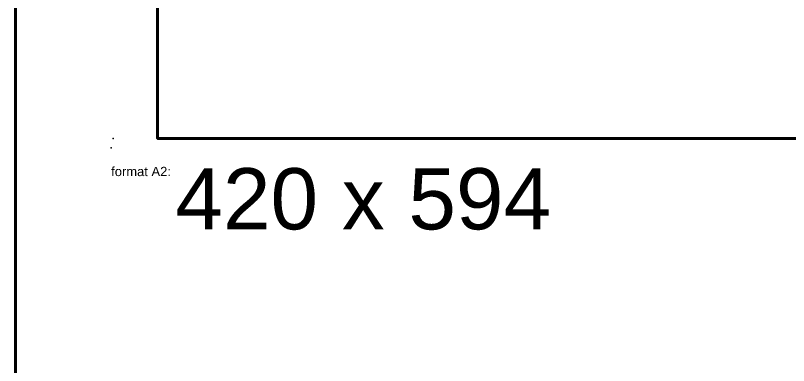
# Model space of a CAD drawing. Header units: millimetres. Extents: x 647 to 146539, y -131215 to 59.
# Drawn here: x 647 to 21477, y -34817 to -25378 of the extents above; entities that cross this region are included whole.
import ezdxf

# ---------------------------------------------------------------- set-up
doc = ezdxf.new("R2010")
doc.units = ezdxf.units.MM
doc.layers.get('Defpoints').update_dxf_attribs({"color": 2, "lineweight": 50})
for name, color, linetype, lineweight in [('G-Bloki', 221, 'Continuous', 5), ('G-Elementy konstrukcyjne', 1, 'Continuous', 40), ('G-Ramka', 5, 'Continuous', 40), ('G-Tabelka', 7, 'Continuous', 5)]:
    doc.layers.add(name, color=color, linetype=linetype, lineweight=lineweight)
doc.styles.add('Arial-GG', font='arial.ttf')
doc.styles.add('DB-1.0', font='arial.ttf')
doc.dimstyles.new('S-1 do 10-GG', dxfattribs={"dimscale": 10, "dimtxt": 2.2, "dimasz": 2, "dimexe": 1, "dimexo": 2, "dimgap": 0.6, "dimtad": 1, "dimdec": 0, "dimrnd": 1, "dimtxsty": 'Arial-GG', "dimcen": 0, "dimclrd": 256, "dimclre": 256, "dimclrt": 7, "dimadec": 0, "dimazin": 0, "dimtfac": 1, "dimtdec": 0, "dimtix": 1, "dimtmove": 0, "dimatfit": 2, "dimfxl": 1, "dimlwd": 5, "dimlwe": 5, "dimarcsym": 0})

# ---------------------------------------------------------------- blocks, each defined once
blk = doc.blocks.new('*D287')
at = {"layer": 'Defpoints', "color": 0, "ltscale": 2, "transparency": 16777216}
for p in [(-10, 174.94), (584, 0), (584, -53.62)]:
    blk.add_point(p, dxfattribs=at)
at = {"layer": 'Defpoints', "color": 7, "ltscale": 2, "transparency": 16777216, "insert": (135.84, -27.77), "char_height": 33, "attachment_point": 5, "style": 'Arial-GG'}
blk.add_mtext('420 x 594', dxfattribs=at)
blk = doc.blocks.new('*U285')
blk.add_point((1, 5))
at = {"layer": 'G-Ramka', "color": 5}
blk.add_lwpolyline([(25, 405), (25, 5), (579, 5), (579, 405)], close=True, dxfattribs=at)
at = {"layer": 'G-Tabelka'}
blk.add_point((0, 0), dxfattribs=at)
at = {"layer": 'G-Ramka', "color": 2, "insert": (0, -10.31), "char_height": 5, "width": 104.2438, "attachment_point": 1, "style": 'DB-1.0'}
blk.add_mtext('{\\C7;format A2:}', dxfattribs=at)
at = {"layer": 'Defpoints', "ltscale": 2}
dim = blk.add_linear_dim(base=(584, -53.62), p1=(-10, 174.94), p2=(584, 0), dimstyle='S-1 do 10-GG', override={"dimscale": 15, "dimpost": '420 x <>', "dimse1": 1, "dimse2": 1, "dimsd1": 1, "dimsd2": 1}, dxfattribs=at)
dim.commit()
dim.dimension.update_dxf_attribs({"geometry": '*D287', "text_midpoint": (135.84, -53.62), "dimtype": 128})

msp = doc.modelspace()

# ---------------------------------------------------------------- linework, layer by layer
at = {"layer": 'G-Elementy konstrukcyjne', "ltscale": 200}
msp.add_lwpolyline([(57939.15, -2778.12), (57939.15, -131215.41), (646.89, -131215.41), (646.89, 58.51), (41027.29, 58.51)], dxfattribs=at)

# ---------------------------------------------------------------- block references
at = {"layer": 'G-Bloki', "ltscale": 0.8, "xscale": 50, "yscale": 50, "zscale": 50}
msp.add_blockref('*U285', (3225.65, -28944.28), dxfattribs=at)

doc.saveas('drawing.dxf')
